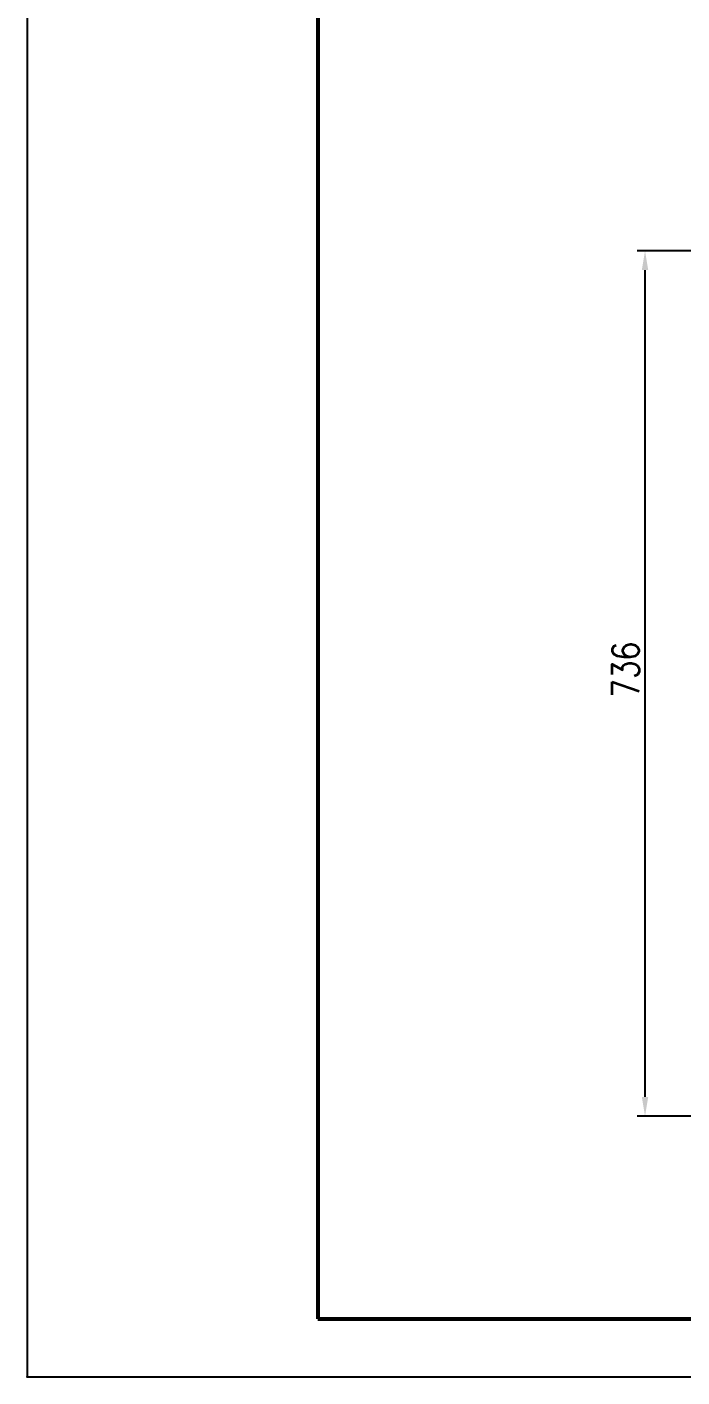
# Model space of a CAD drawing. Header units: millimetres. Extents: x 119255 to 123044, y -8474 to -5474.
# Drawn here: x 119255 to 119763, y -8474 to -7426 of the extents above; entities that cross this region are included whole.
import ezdxf

# ---------------------------------------------------------------- set-up
doc = ezdxf.new("R2010")
doc.units = ezdxf.units.MM
doc.header["$LTSCALE"] = 3
doc.layers.add('标注、文本', color=3, linetype='Continuous', lineweight=25)
doc.layers.add('粗实线', color=4, linetype='Continuous', lineweight=53)
doc.styles.add('TH_GBDIM', font='romans.shx', dxfattribs={"width": 0.8, "bigfont": 'gbcbig.shx'})
doc.dimstyles.new('TH_GBDIM1', dxfattribs={"dimscale": 3, "dimtxt": 3.5, "dimasz": 2.5, "dimexe": 2, "dimexo": 0, "dimgap": 1.5, "dimtad": 1, "dimdec": 1, "dimzin": 0, "dimdsep": 46, "dimtxsty": 'TH_GBDIM', "dimcen": 2.5, "dimclrd": 3, "dimclre": 256, "dimclrt": 2, "dimadec": 0, "dimazin": 0, "dimtfac": 0.714286, "dimtdec": 1, "dimtmove": 0, "dimatfit": 3, "dimfxl": 1, "dimtzin": 0, "dimlwd": -1, "dimlwe": -1, "dimarcsym": 0})

# ---------------------------------------------------------------- blocks, each defined once
blk = doc.blocks.new('*D1')
at = {"layer": 'Defpoints', "color": 0, "transparency": 16777216}
for p in [(119734.5, -7600.1), (120057.3, -7600.1), (120073, -8271.7)]:
    blk.add_point(p, dxfattribs=at)
at = {"layer": '标注、文本', "transparency": 16777216}
for p, q in [((120057.3, -7600.1), (119728.5, -7600.1)), ((120073, -8271.7), (119728.5, -8271.7))]:
    blk.add_line(p, q, dxfattribs=at)
at = {"layer": '标注、文本', "color": 3, "transparency": 16777216}
blk.add_line((119734.5, -8256.7), (119734.5, -7615.1), dxfattribs=at)
for points in [[(119732, -7615.1), (119737, -7615.1), (119734.5, -7600.1)], [(119732, -8256.7), (119737, -8256.7), (119734.5, -8271.7)]]:
    blk.add_solid(points, dxfattribs=at)
at = {"layer": '标注、文本', "color": 2, "transparency": 16777216, "insert": (119719.5, -7925.2), "char_height": 21, "attachment_point": 5, "rotation": 90, "style": 'TH_GBDIM'}
blk.add_mtext('736', dxfattribs=at)

msp = doc.modelspace()

# ---------------------------------------------------------------- linework, layer by layer
at = {"layer": '标注、文本'}
for p, q in [((119255.17, -5794.75), (119255.17, -8474.14)), ((119255.17, -8474.14), (123044.2, -8474.14))]:
    msp.add_line(p, q, dxfattribs=at)
msp.add_point((119255.17, -8474.14), dxfattribs=at)
at = {"layer": '粗实线'}
for p, q in [((119480.7, -5839.86), (119480.7, -8429.03)), ((119480.7, -8429.03), (122999.1, -8429.03))]:
    msp.add_line(p, q, dxfattribs=at)

# ---------------------------------------------------------------- dimensions: what is measured, and where the dimension line sits
at = {"layer": '标注、文本'}
dim = msp.add_linear_dim(base=(119734.54, -7600.15), p1=(120073.02, -8271.73), p2=(120057.25, -7600.15), angle=90, text='736', dimstyle='TH_GBDIM1', override={"dimtxt": 7, "dimasz": 5}, dxfattribs=at)
dim.commit()
dim.dimension.update_dxf_attribs({"geometry": '*D1', "text_midpoint": (119734.54, -7925.17), "dimtype": 160})

doc.saveas('drawing.dxf')
